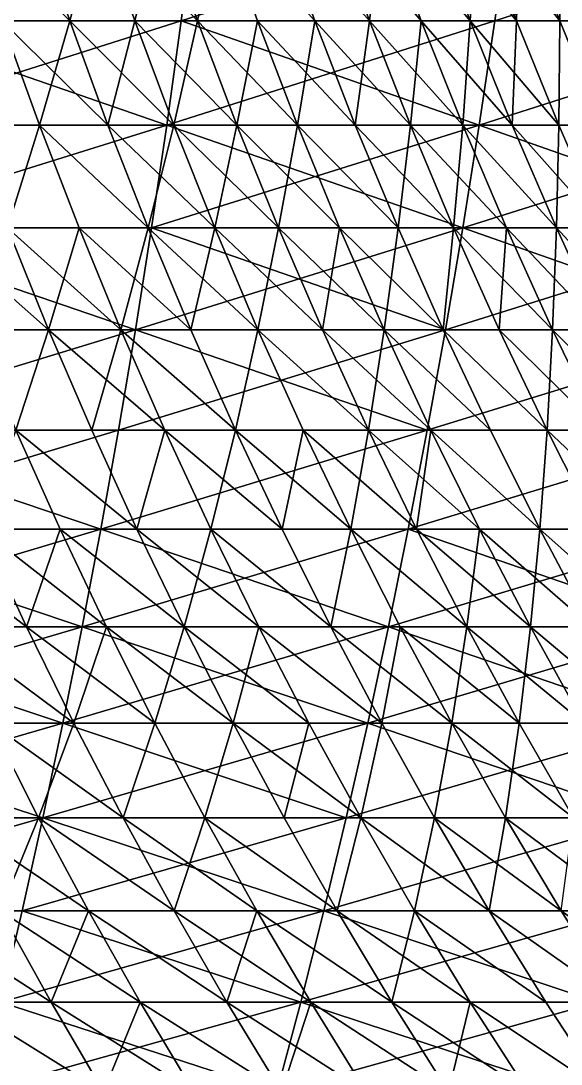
# Model space of a CAD drawing. Header units: millimetres. Extents: x -3250 to 6200, y -3250 to 3250.
# Drawn here: x 4516.2 to 4611, y -493.9 to -310.7 of the extents above; entities that cross this region are included whole.
import ezdxf

# ---------------------------------------------------------------- set-up
doc = ezdxf.new("R2010")
doc.units = ezdxf.units.MM
doc.header["$MEASUREMENT"] = 0
doc.layers.add('MESH_3D', color=2, linetype='CONTINUOUS')

msp = doc.modelspace()

# ---------------------------------------------------------------- linework, layer by layer
at = {"layer": 'MESH_3D'}
for points in [[(4546.76, -292.27, 26122.6), (4488.9, -310.75, 26133.35), (4544.36, -310.75, 26115.48)], [(4546.76, -292.27, 26122.6), (4491.11, -292.27, 26140.53), (4488.9, -310.75, 26133.35)], [(4506.68, -292.27, 2318.19), (4524.79, -310.75, 2331.88), (4518.48, -292.27, 2335.96)], [(4512.89, -310.75, 2313.96), (4524.79, -310.75, 2331.88), (4506.68, -292.27, 2318.19)], [(4524.79, -310.75, 24368.12), (4512.89, -310.75, 24386.04), (4506.68, -292.27, 24381.81)], [(4524.79, -310.75, 24368.12), (4506.68, -292.27, 24381.81), (4518.48, -292.27, 24364.04)], [(4524.79, -310.75, 2331.88), (4529.82, -292.27, 2354.02), (4518.48, -292.27, 2335.96)], [(4529.82, -292.27, 24345.98), (4524.79, -310.75, 24368.12), (4518.48, -292.27, 24364.04)], [(4524.79, -310.75, 2331.88), (4536.24, -310.75, 2350.1), (4529.82, -292.27, 2354.02)], [(4536.24, -310.75, 24349.9), (4524.79, -310.75, 24368.12), (4529.82, -292.27, 24345.98)], [(4536.24, -310.75, 2350.1), (4540.71, -292.27, 2372.35), (4529.82, -292.27, 2354.02)], [(4547.22, -310.75, 24331.41), (4529.82, -292.27, 24345.98), (4540.71, -292.27, 24327.65)], [(4547.22, -310.75, 24331.41), (4536.24, -310.75, 24349.9), (4529.82, -292.27, 24345.98)], [(4536.24, -310.75, 2350.1), (4547.22, -310.75, 2368.59), (4540.71, -292.27, 2372.35)], [(4547.22, -310.75, 2368.59), (4551.14, -292.27, 2390.95), (4540.71, -292.27, 2372.35)], [(4551.14, -292.27, 24309.05), (4547.22, -310.75, 24331.41), (4540.71, -292.27, 24327.65)], [(4601.93, -292.27, 26103.3), (4544.36, -310.75, 26115.48), (4599.36, -310.75, 26096.23)], [(4601.93, -292.27, 26103.3), (4546.76, -292.27, 26122.6), (4544.36, -310.75, 26115.48)], [(4547.22, -310.75, 2368.59), (4557.75, -310.75, 2387.35), (4551.14, -292.27, 2390.95)], [(4557.75, -310.75, 24312.65), (4547.22, -310.75, 24331.41), (4551.14, -292.27, 24309.05)], [(4551.14, -292.27, 2390.95), (4567.8, -310.75, 2406.37), (4561.11, -292.27, 2409.8)], [(4557.75, -310.75, 2387.35), (4567.8, -310.75, 2406.37), (4551.14, -292.27, 2390.95)], [(4567.8, -310.75, 24293.63), (4551.14, -292.27, 24309.05), (4561.11, -292.27, 24290.2)], [(4567.8, -310.75, 24293.63), (4557.75, -310.75, 24312.65), (4551.14, -292.27, 24309.05)], [(4561.11, -292.27, 2409.8), (4577.37, -310.75, 2425.64), (4570.6, -292.27, 2428.9)], [(4567.8, -310.75, 2406.37), (4577.37, -310.75, 2425.64), (4561.11, -292.27, 2409.8)], [(4577.37, -310.75, 24274.36), (4567.8, -310.75, 24293.63), (4561.11, -292.27, 24290.2)], [(4577.37, -310.75, 24274.36), (4561.11, -292.27, 24290.2), (4570.6, -292.27, 24271.1)], [(4577.37, -310.75, 2425.64), (4579.61, -292.27, 2448.23), (4570.6, -292.27, 2428.9)], [(4586.46, -310.75, 24254.87), (4577.37, -310.75, 24274.36), (4570.6, -292.27, 24271.1)], [(4586.46, -310.75, 24254.87), (4570.6, -292.27, 24271.1), (4579.61, -292.27, 24251.77)], [(4577.37, -310.75, 2425.64), (4586.46, -310.75, 2445.13), (4579.61, -292.27, 2448.23)], [(4579.61, -292.27, 2448.23), (4595.07, -310.75, 2464.85), (4588.14, -292.27, 2467.77)], [(4586.46, -310.75, 2445.13), (4595.07, -310.75, 2464.85), (4579.61, -292.27, 2448.23)], [(4595.07, -310.75, 24235.15), (4579.61, -292.27, 24251.77), (4588.14, -292.27, 24232.23)], [(4595.07, -310.75, 24235.15), (4586.46, -310.75, 24254.87), (4579.61, -292.27, 24251.77)], [(4595.07, -310.75, 2464.85), (4596.18, -292.27, 2487.52), (4588.14, -292.27, 2467.77)], [(4603.18, -310.75, 24215.22), (4595.07, -310.75, 24235.15), (4588.14, -292.27, 24232.23)], [(4603.18, -310.75, 24215.22), (4588.14, -292.27, 24232.23), (4596.18, -292.27, 24212.48)], [(4595.07, -310.75, 2464.85), (4603.18, -310.75, 2484.78), (4596.18, -292.27, 2487.52)], [(4603.18, -310.75, 2484.78), (4603.72, -292.27, 2507.47), (4596.18, -292.27, 2487.52)], [(4610.78, -310.75, 24195.1), (4603.18, -310.75, 24215.22), (4596.18, -292.27, 24212.48)], [(4610.78, -310.75, 24195.1), (4596.18, -292.27, 24212.48), (4603.72, -292.27, 24192.53)], [(4656.61, -292.27, 26082.62), (4599.36, -310.75, 26096.23), (4653.87, -310.75, 26075.62)], [(4656.61, -292.27, 26082.62), (4601.93, -292.27, 26103.3), (4599.36, -310.75, 26096.23)], [(4603.18, -310.75, 2484.78), (4610.78, -310.75, 2504.9), (4603.72, -292.27, 2507.47)], [(4610.78, -310.75, 2504.9), (4610.76, -292.27, 2527.6), (4603.72, -292.27, 2507.47)], [(4617.89, -310.75, 24174.8), (4610.78, -310.75, 24195.1), (4603.72, -292.27, 24192.53)], [(4617.89, -310.75, 24174.8), (4603.72, -292.27, 24192.53), (4610.76, -292.27, 24172.4)], [(4617.89, -310.75, 2525.2), (4617.3, -292.27, 2547.9), (4610.76, -292.27, 2527.6)], [(4610.78, -310.75, 2504.9), (4617.89, -310.75, 2525.2), (4610.76, -292.27, 2527.6)], [(4624.49, -310.75, 24154.32), (4617.89, -310.75, 24174.8), (4610.76, -292.27, 24172.4)], [(4624.49, -310.75, 24154.32), (4610.76, -292.27, 24172.4), (4617.3, -292.27, 24152.1)], [(4488.9, -310.75, 566.65), (4541.82, -329.03, 592.08), (4486.55, -329.03, 574.28)], [(4544.36, -310.75, 26115.48), (4488.9, -310.75, 26133.35), (4486.55, -329.03, 26125.72)], [(4544.36, -310.75, 26115.48), (4486.55, -329.03, 26125.72), (4541.82, -329.03, 26107.92)], [(4488.9, -310.75, 566.65), (4544.36, -310.75, 584.52), (4541.82, -329.03, 592.08)], [(4507.03, -329.03, 2291.68), (4519.48, -329.03, 2309.46), (4512.89, -310.75, 2313.96)], [(4519.48, -329.03, 24390.54), (4507.03, -329.03, 24408.32), (4512.89, -310.75, 24386.04)], [(4519.48, -329.03, 2309.46), (4524.79, -310.75, 2331.88), (4512.89, -310.75, 2313.96)], [(4531.49, -329.03, 24372.45), (4519.48, -329.03, 24390.54), (4512.89, -310.75, 24386.04)], [(4531.49, -329.03, 24372.45), (4512.89, -310.75, 24386.04), (4524.79, -310.75, 24368.12)], [(4519.48, -329.03, 2309.46), (4531.49, -329.03, 2327.55), (4524.79, -310.75, 2331.88)], [(4531.49, -329.03, 2327.55), (4536.24, -310.75, 2350.1), (4524.79, -310.75, 2331.88)], [(4543.04, -329.03, 24354.06), (4524.79, -310.75, 24368.12), (4536.24, -310.75, 24349.9)], [(4543.04, -329.03, 24354.06), (4531.49, -329.03, 24372.45), (4524.79, -310.75, 24368.12)], [(4531.49, -329.03, 2327.55), (4543.04, -329.03, 2345.94), (4536.24, -310.75, 2350.1)], [(4543.04, -329.03, 2345.94), (4547.22, -310.75, 2368.59), (4536.24, -310.75, 2350.1)], [(4554.13, -329.03, 24335.4), (4536.24, -310.75, 24349.9), (4547.22, -310.75, 24331.41)], [(4554.13, -329.03, 24335.4), (4543.04, -329.03, 24354.06), (4536.24, -310.75, 24349.9)], [(4544.36, -310.75, 584.52), (4596.63, -329.03, 611.26), (4541.82, -329.03, 592.08)], [(4599.36, -310.75, 26096.23), (4541.82, -329.03, 26107.92), (4596.63, -329.03, 26088.74)], [(4599.36, -310.75, 26096.23), (4544.36, -310.75, 26115.48), (4541.82, -329.03, 26107.92)], [(4543.04, -329.03, 2345.94), (4554.13, -329.03, 2364.6), (4547.22, -310.75, 2368.59)], [(4544.36, -310.75, 584.52), (4599.36, -310.75, 603.77), (4596.63, -329.03, 611.26)], [(4554.13, -329.03, 2364.6), (4557.75, -310.75, 2387.35), (4547.22, -310.75, 2368.59)], [(4564.75, -329.03, 24316.46), (4547.22, -310.75, 24331.41), (4557.75, -310.75, 24312.65)], [(4564.75, -329.03, 24316.46), (4554.13, -329.03, 24335.4), (4547.22, -310.75, 24331.41)], [(4554.13, -329.03, 2364.6), (4564.75, -329.03, 2383.54), (4557.75, -310.75, 2387.35)], [(4564.75, -329.03, 2383.54), (4567.8, -310.75, 2406.37), (4557.75, -310.75, 2387.35)], [(4574.9, -329.03, 24297.27), (4557.75, -310.75, 24312.65), (4567.8, -310.75, 24293.63)], [(4574.9, -329.03, 24297.27), (4564.75, -329.03, 24316.46), (4557.75, -310.75, 24312.65)], [(4564.75, -329.03, 2383.54), (4574.9, -329.03, 2402.73), (4567.8, -310.75, 2406.37)], [(4574.9, -329.03, 2402.73), (4577.37, -310.75, 2425.64), (4567.8, -310.75, 2406.37)], [(4584.56, -329.03, 24277.82), (4567.8, -310.75, 24293.63), (4577.37, -310.75, 24274.36)], [(4584.56, -329.03, 24277.82), (4574.9, -329.03, 24297.27), (4567.8, -310.75, 24293.63)], [(4574.9, -329.03, 2402.73), (4584.56, -329.03, 2422.18), (4577.37, -310.75, 2425.64)], [(4584.56, -329.03, 2422.18), (4586.46, -310.75, 2445.13), (4577.37, -310.75, 2425.64)], [(4593.74, -329.03, 24258.15), (4584.56, -329.03, 24277.82), (4577.37, -310.75, 24274.36)], [(4593.74, -329.03, 24258.15), (4577.37, -310.75, 24274.36), (4586.46, -310.75, 24254.87)], [(4584.56, -329.03, 2422.18), (4593.74, -329.03, 2441.85), (4586.46, -310.75, 2445.13)], [(4593.74, -329.03, 2441.85), (4595.07, -310.75, 2464.85), (4586.46, -310.75, 2445.13)], [(4602.42, -329.03, 24238.25), (4586.46, -310.75, 24254.87), (4595.07, -310.75, 24235.15)], [(4602.42, -329.03, 24238.25), (4593.74, -329.03, 24258.15), (4586.46, -310.75, 24254.87)], [(4593.74, -329.03, 2441.85), (4602.42, -329.03, 2461.75), (4595.07, -310.75, 2464.85)], [(4602.42, -329.03, 2461.75), (4603.18, -310.75, 2484.78), (4595.07, -310.75, 2464.85)], [(4610.6, -329.03, 24218.14), (4602.42, -329.03, 24238.25), (4595.07, -310.75, 24235.15)], [(4610.6, -329.03, 24218.14), (4595.07, -310.75, 24235.15), (4603.18, -310.75, 24215.22)], [(4596.63, -329.03, 611.26), (4653.87, -310.75, 624.38), (4650.95, -329.03, 631.8)], [(4599.36, -310.75, 603.77), (4653.87, -310.75, 624.38), (4596.63, -329.03, 611.26)], [(4653.87, -310.75, 26075.62), (4596.63, -329.03, 26088.74), (4650.95, -329.03, 26068.2)], [(4653.87, -310.75, 26075.62), (4599.36, -310.75, 26096.23), (4596.63, -329.03, 26088.74)], [(4602.42, -329.03, 2461.75), (4610.6, -329.03, 2481.86), (4603.18, -310.75, 2484.78)], [(4610.6, -329.03, 2481.86), (4610.78, -310.75, 2504.9), (4603.18, -310.75, 2484.78)], [(4610.78, -310.75, 24195.1), (4610.6, -329.03, 24218.14), (4603.18, -310.75, 24215.22)], [(4610.6, -329.03, 2481.86), (4618.28, -329.03, 2502.17), (4610.78, -310.75, 2504.9)], [(4618.28, -329.03, 24197.83), (4610.6, -329.03, 24218.14), (4610.78, -310.75, 24195.1)], [(4618.28, -329.03, 2502.17), (4617.89, -310.75, 2525.2), (4610.78, -310.75, 2504.9)], [(4617.89, -310.75, 24174.8), (4618.28, -329.03, 24197.83), (4610.78, -310.75, 24195.1)], [(4484.06, -347.11, 582.33), (4541.82, -329.03, 592.08), (4539.14, -347.11, 600.07)], [(4486.55, -329.03, 574.28), (4541.82, -329.03, 592.08), (4484.06, -347.11, 582.33)], [(4541.82, -329.03, 26107.92), (4484.06, -347.11, 26117.67), (4539.14, -347.11, 26099.93)], [(4541.82, -329.03, 26107.92), (4486.55, -329.03, 26125.72), (4484.06, -347.11, 26117.67)], [(4513.88, -347.11, 2286.76), (4519.48, -329.03, 2309.46), (4507.03, -329.03, 2291.68)], [(4519.48, -329.03, 24390.54), (4513.88, -347.11, 24413.24), (4507.03, -329.03, 24408.32)], [(4513.88, -347.11, 2286.76), (4526.45, -347.11, 2304.71), (4519.48, -329.03, 2309.46)], [(4526.45, -347.11, 24395.29), (4513.88, -347.11, 24413.24), (4519.48, -329.03, 24390.54)], [(4519.48, -329.03, 2309.46), (4538.57, -347.11, 2322.98), (4531.49, -329.03, 2327.55)], [(4526.45, -347.11, 2304.71), (4538.57, -347.11, 2322.98), (4519.48, -329.03, 2309.46)], [(4538.57, -347.11, 24377.02), (4526.45, -347.11, 24395.29), (4519.48, -329.03, 24390.54)], [(4538.57, -347.11, 24377.02), (4519.48, -329.03, 24390.54), (4531.49, -329.03, 24372.45)], [(4531.49, -329.03, 2327.55), (4550.23, -347.11, 2341.54), (4543.04, -329.03, 2345.94)], [(4538.57, -347.11, 2322.98), (4550.23, -347.11, 2341.54), (4531.49, -329.03, 2327.55)], [(4543.04, -329.03, 24354.06), (4538.57, -347.11, 24377.02), (4531.49, -329.03, 24372.45)], [(4550.23, -347.11, 24358.46), (4538.57, -347.11, 24377.02), (4543.04, -329.03, 24354.06)], [(4541.82, -329.03, 592.08), (4593.75, -347.11, 619.18), (4539.14, -347.11, 600.07)], [(4596.63, -329.03, 26088.74), (4539.14, -347.11, 26099.93), (4593.75, -347.11, 26080.82)], [(4596.63, -329.03, 26088.74), (4541.82, -329.03, 26107.92), (4539.14, -347.11, 26099.93)], [(4541.82, -329.03, 592.08), (4596.63, -329.03, 611.26), (4593.75, -347.11, 619.18)], [(4550.23, -347.11, 2341.54), (4554.13, -329.03, 2364.6), (4543.04, -329.03, 2345.94)], [(4561.43, -347.11, 24339.61), (4543.04, -329.03, 24354.06), (4554.13, -329.03, 24335.4)], [(4561.43, -347.11, 24339.61), (4550.23, -347.11, 24358.46), (4543.04, -329.03, 24354.06)], [(4550.23, -347.11, 2341.54), (4561.43, -347.11, 2360.39), (4554.13, -329.03, 2364.6)], [(4561.43, -347.11, 2360.39), (4564.75, -329.03, 2383.54), (4554.13, -329.03, 2364.6)], [(4572.15, -347.11, 24320.49), (4561.43, -347.11, 24339.61), (4554.13, -329.03, 24335.4)], [(4572.15, -347.11, 24320.49), (4554.13, -329.03, 24335.4), (4564.75, -329.03, 24316.46)], [(4561.43, -347.11, 2360.39), (4572.15, -347.11, 2379.51), (4564.75, -329.03, 2383.54)], [(4564.75, -329.03, 2383.54), (4582.4, -347.11, 2398.89), (4574.9, -329.03, 2402.73)], [(4572.15, -347.11, 2379.51), (4582.4, -347.11, 2398.89), (4564.75, -329.03, 2383.54)], [(4582.4, -347.11, 24301.11), (4572.15, -347.11, 24320.49), (4564.75, -329.03, 24316.46)], [(4582.4, -347.11, 24301.11), (4564.75, -329.03, 24316.46), (4574.9, -329.03, 24297.27)], [(4574.9, -329.03, 2402.73), (4592.15, -347.11, 2418.52), (4584.56, -329.03, 2422.18)], [(4582.4, -347.11, 2398.89), (4592.15, -347.11, 2418.52), (4574.9, -329.03, 2402.73)], [(4584.56, -329.03, 24277.82), (4582.4, -347.11, 24301.11), (4574.9, -329.03, 24297.27)], [(4592.15, -347.11, 24281.48), (4582.4, -347.11, 24301.11), (4584.56, -329.03, 24277.82)], [(4592.15, -347.11, 2418.52), (4593.74, -329.03, 2441.85), (4584.56, -329.03, 2422.18)], [(4601.42, -347.11, 24261.61), (4584.56, -329.03, 24277.82), (4593.74, -329.03, 24258.15)], [(4601.42, -347.11, 24261.61), (4592.15, -347.11, 24281.48), (4584.56, -329.03, 24277.82)], [(4592.15, -347.11, 2418.52), (4601.42, -347.11, 2438.39), (4593.74, -329.03, 2441.85)], [(4593.74, -329.03, 2441.85), (4610.18, -347.11, 2458.48), (4602.42, -329.03, 2461.75)], [(4601.42, -347.11, 2438.39), (4610.18, -347.11, 2458.48), (4593.74, -329.03, 2441.85)], [(4610.18, -347.11, 24241.52), (4601.42, -347.11, 24261.61), (4593.74, -329.03, 24258.15)], [(4610.18, -347.11, 24241.52), (4593.74, -329.03, 24258.15), (4602.42, -329.03, 24238.25)], [(4593.75, -347.11, 619.18), (4650.95, -329.03, 631.8), (4647.87, -347.11, 639.65)], [(4596.63, -329.03, 611.26), (4650.95, -329.03, 631.8), (4593.75, -347.11, 619.18)], [(4647.87, -347.11, 26060.35), (4596.63, -329.03, 26088.74), (4593.75, -347.11, 26080.82)], [(4650.95, -329.03, 26068.2), (4596.63, -329.03, 26088.74), (4647.87, -347.11, 26060.35)], [(4610.18, -347.11, 2458.48), (4610.6, -329.03, 2481.86), (4602.42, -329.03, 2461.75)], [(4618.45, -347.11, 24221.22), (4610.18, -347.11, 24241.52), (4602.42, -329.03, 24238.25)], [(4618.45, -347.11, 24221.22), (4602.42, -329.03, 24238.25), (4610.6, -329.03, 24218.14)], [(4610.18, -347.11, 2458.48), (4618.45, -347.11, 2478.78), (4610.6, -329.03, 2481.86)], [(4618.45, -347.11, 2478.78), (4618.28, -329.03, 2502.17), (4610.6, -329.03, 2481.86)], [(4618.28, -329.03, 24197.83), (4618.45, -347.11, 24221.22), (4610.6, -329.03, 24218.14)], [(4484.06, -347.11, 582.33), (4536.31, -364.97, 608.49), (4481.44, -364.97, 590.81)], [(4536.31, -364.97, 26091.51), (4484.06, -347.11, 26117.67), (4481.44, -364.97, 26109.19)], [(4484.06, -347.11, 582.33), (4539.14, -347.11, 600.07), (4536.31, -364.97, 608.49)], [(4539.14, -347.11, 26099.93), (4484.06, -347.11, 26117.67), (4536.31, -364.97, 26091.51)], [(4521.08, -364.97, 24418.42), (4507.94, -364.97, 24436.24), (4500.86, -347.11, 24430.88)], [(4521.08, -364.97, 24418.42), (4500.86, -347.11, 24430.88), (4513.88, -347.11, 24413.24)], [(4507.94, -364.97, 2263.76), (4521.08, -364.97, 2281.58), (4513.88, -347.11, 2286.76)], [(4521.08, -364.97, 2281.58), (4526.45, -347.11, 2304.71), (4513.88, -347.11, 2286.76)], [(4533.78, -364.97, 24400.29), (4521.08, -364.97, 24418.42), (4513.88, -347.11, 24413.24)], [(4533.78, -364.97, 24400.29), (4513.88, -347.11, 24413.24), (4526.45, -347.11, 24395.29)], [(4521.08, -364.97, 2281.58), (4533.78, -364.97, 2299.71), (4526.45, -347.11, 2304.71)], [(4533.78, -364.97, 2299.71), (4538.57, -347.11, 2322.98), (4526.45, -347.11, 2304.71)], [(4546.03, -364.97, 24381.84), (4533.78, -364.97, 24400.29), (4526.45, -347.11, 24395.29)], [(4546.03, -364.97, 24381.84), (4526.45, -347.11, 24395.29), (4538.57, -347.11, 24377.02)], [(4533.78, -364.97, 2299.71), (4546.03, -364.97, 2318.16), (4538.57, -347.11, 2322.98)], [(4539.14, -347.11, 600.07), (4590.72, -364.97, 627.53), (4536.31, -364.97, 608.49)], [(4593.75, -347.11, 26080.82), (4536.31, -364.97, 26091.51), (4590.72, -364.97, 26072.47)], [(4593.75, -347.11, 26080.82), (4539.14, -347.11, 26099.93), (4536.31, -364.97, 26091.51)], [(4546.03, -364.97, 2318.16), (4550.23, -347.11, 2341.54), (4538.57, -347.11, 2322.98)], [(4557.81, -364.97, 24363.09), (4546.03, -364.97, 24381.84), (4538.57, -347.11, 24377.02)], [(4557.81, -364.97, 24363.09), (4538.57, -347.11, 24377.02), (4550.23, -347.11, 24358.46)], [(4539.14, -347.11, 600.07), (4593.75, -347.11, 619.18), (4590.72, -364.97, 627.53)], [(4546.03, -364.97, 2318.16), (4557.81, -364.97, 2336.91), (4550.23, -347.11, 2341.54)], [(4557.81, -364.97, 2336.91), (4561.43, -347.11, 2360.39), (4550.23, -347.11, 2341.54)], [(4569.12, -364.97, 24344.05), (4557.81, -364.97, 24363.09), (4550.23, -347.11, 24358.46)], [(4569.12, -364.97, 24344.05), (4550.23, -347.11, 24358.46), (4561.43, -347.11, 24339.61)], [(4557.81, -364.97, 2336.91), (4569.12, -364.97, 2355.95), (4561.43, -347.11, 2360.39)], [(4569.12, -364.97, 2355.95), (4572.15, -347.11, 2379.51), (4561.43, -347.11, 2360.39)], [(4579.95, -364.97, 24324.74), (4569.12, -364.97, 24344.05), (4561.43, -347.11, 24339.61)], [(4579.95, -364.97, 24324.74), (4561.43, -347.11, 24339.61), (4572.15, -347.11, 24320.49)], [(4569.12, -364.97, 2355.95), (4579.95, -364.97, 2375.26), (4572.15, -347.11, 2379.51)], [(4579.95, -364.97, 2375.26), (4582.4, -347.11, 2398.89), (4572.15, -347.11, 2379.51)], [(4590.3, -364.97, 24305.16), (4579.95, -364.97, 24324.74), (4572.15, -347.11, 24320.49)], [(4590.3, -364.97, 24305.16), (4572.15, -347.11, 24320.49), (4582.4, -347.11, 24301.11)], [(4579.95, -364.97, 2375.26), (4590.3, -364.97, 2394.84), (4582.4, -347.11, 2398.89)], [(4590.3, -364.97, 2394.84), (4592.15, -347.11, 2418.52), (4582.4, -347.11, 2398.89)], [(4592.15, -347.11, 24281.48), (4590.3, -364.97, 24305.16), (4582.4, -347.11, 24301.11)], [(4590.3, -364.97, 2394.84), (4600.15, -364.97, 2414.67), (4592.15, -347.11, 2418.52)], [(4600.15, -364.97, 24285.33), (4590.3, -364.97, 24305.16), (4592.15, -347.11, 24281.48)], [(4593.75, -347.11, 619.18), (4644.63, -364.97, 647.92), (4590.72, -364.97, 627.53)], [(4647.87, -347.11, 26060.35), (4590.72, -364.97, 26072.47), (4644.63, -364.97, 26052.08)], [(4647.87, -347.11, 26060.35), (4593.75, -347.11, 26080.82), (4590.72, -364.97, 26072.47)], [(4600.15, -364.97, 2414.67), (4601.42, -347.11, 2438.39), (4592.15, -347.11, 2418.52)], [(4609.51, -364.97, 24265.27), (4592.15, -347.11, 24281.48), (4601.42, -347.11, 24261.61)], [(4609.51, -364.97, 24265.27), (4600.15, -364.97, 24285.33), (4592.15, -347.11, 24281.48)], [(4593.75, -347.11, 619.18), (4647.87, -347.11, 639.65), (4644.63, -364.97, 647.92)], [(4600.15, -364.97, 2414.67), (4609.51, -364.97, 2434.73), (4601.42, -347.11, 2438.39)], [(4609.51, -364.97, 2434.73), (4610.18, -347.11, 2458.48), (4601.42, -347.11, 2438.39)], [(4618.37, -364.97, 24244.97), (4609.51, -364.97, 24265.27), (4601.42, -347.11, 24261.61)], [(4618.37, -364.97, 24244.97), (4601.42, -347.11, 24261.61), (4610.18, -347.11, 24241.52)], [(4609.51, -364.97, 2434.73), (4618.37, -364.97, 2455.03), (4610.18, -347.11, 2458.48)], [(4618.37, -364.97, 2455.03), (4618.45, -347.11, 2478.78), (4610.18, -347.11, 2458.48)], [(4626.71, -364.97, 24224.46), (4618.37, -364.97, 24244.97), (4610.18, -347.11, 24241.52)], [(4626.71, -364.97, 24224.46), (4610.18, -347.11, 24241.52), (4618.45, -347.11, 24221.22)], [(4478.7, -382.6, 599.72), (4536.31, -364.97, 608.49), (4533.34, -382.6, 617.32)], [(4481.44, -364.97, 590.81), (4536.31, -364.97, 608.49), (4478.7, -382.6, 599.72)], [(4536.31, -364.97, 26091.51), (4478.7, -382.6, 26100.28), (4533.34, -382.6, 26082.68)], [(4536.31, -364.97, 26091.51), (4481.44, -364.97, 26109.19), (4478.7, -382.6, 26100.28)], [(4515.36, -382.6, 2258.13), (4521.08, -364.97, 2281.58), (4507.94, -364.97, 2263.76)], [(4521.08, -364.97, 24418.42), (4515.36, -382.6, 24441.87), (4507.94, -364.97, 24436.24)], [(4515.36, -382.6, 2258.13), (4528.65, -382.6, 2276.14), (4521.08, -364.97, 2281.58)], [(4528.65, -382.6, 24423.86), (4515.36, -382.6, 24441.87), (4521.08, -364.97, 24418.42)], [(4528.65, -382.6, 2276.14), (4533.78, -364.97, 2299.71), (4521.08, -364.97, 2281.58)], [(4541.49, -382.6, 24405.54), (4521.08, -364.97, 24418.42), (4533.78, -364.97, 24400.29)], [(4541.49, -382.6, 24405.54), (4528.65, -382.6, 24423.86), (4521.08, -364.97, 24418.42)], [(4528.65, -382.6, 2276.14), (4541.49, -382.6, 2294.46), (4533.78, -364.97, 2299.71)], [(4536.31, -364.97, 608.49), (4587.53, -382.6, 636.29), (4533.34, -382.6, 617.32)], [(4590.72, -364.97, 26072.47), (4536.31, -364.97, 26091.51), (4533.34, -382.6, 26082.68)], [(4590.72, -364.97, 26072.47), (4533.34, -382.6, 26082.68), (4587.53, -382.6, 26063.71)], [(4533.78, -364.97, 2299.71), (4553.86, -382.6, 2313.11), (4546.03, -364.97, 2318.16)], [(4541.49, -382.6, 2294.46), (4553.86, -382.6, 2313.11), (4533.78, -364.97, 2299.71)], [(4553.86, -382.6, 24386.89), (4541.49, -382.6, 24405.54), (4533.78, -364.97, 24400.29)], [(4553.86, -382.6, 24386.89), (4533.78, -364.97, 24400.29), (4546.03, -364.97, 24381.84)], [(4536.31, -364.97, 608.49), (4590.72, -364.97, 627.53), (4587.53, -382.6, 636.29)], [(4553.86, -382.6, 2313.11), (4557.81, -364.97, 2336.91), (4546.03, -364.97, 2318.16)], [(4557.81, -364.97, 24363.09), (4553.86, -382.6, 24386.89), (4546.03, -364.97, 24381.84)], [(4553.86, -382.6, 2313.11), (4565.76, -382.6, 2332.05), (4557.81, -364.97, 2336.91)], [(4565.76, -382.6, 24367.95), (4553.86, -382.6, 24386.89), (4557.81, -364.97, 24363.09)], [(4557.81, -364.97, 2336.91), (4577.19, -382.6, 2351.29), (4569.12, -364.97, 2355.95)], [(4565.76, -382.6, 2332.05), (4577.19, -382.6, 2351.29), (4557.81, -364.97, 2336.91)], [(4577.19, -382.6, 24348.71), (4565.76, -382.6, 24367.95), (4557.81, -364.97, 24363.09)], [(4577.19, -382.6, 24348.71), (4557.81, -364.97, 24363.09), (4569.12, -364.97, 24344.05)], [(4577.19, -382.6, 2351.29), (4579.95, -364.97, 2375.26), (4569.12, -364.97, 2355.95)], [(4588.14, -382.6, 24329.2), (4569.12, -364.97, 24344.05), (4579.95, -364.97, 24324.74)], [(4588.14, -382.6, 24329.2), (4577.19, -382.6, 24348.71), (4569.12, -364.97, 24344.05)], [(4577.19, -382.6, 2351.29), (4588.14, -382.6, 2370.8), (4579.95, -364.97, 2375.26)], [(4579.95, -364.97, 2375.26), (4598.59, -382.6, 2390.59), (4590.3, -364.97, 2394.84)], [(4588.14, -382.6, 2370.8), (4598.59, -382.6, 2390.59), (4579.95, -364.97, 2375.26)], [(4598.59, -382.6, 24309.41), (4579.95, -364.97, 24324.74), (4590.3, -364.97, 24305.16)], [(4598.59, -382.6, 24309.41), (4588.14, -382.6, 24329.2), (4579.95, -364.97, 24324.74)], [(4587.53, -382.6, 636.29), (4644.63, -364.97, 647.92), (4641.23, -382.6, 656.59)], [(4590.72, -364.97, 627.53), (4644.63, -364.97, 647.92), (4587.53, -382.6, 636.29)], [(4644.63, -364.97, 26052.08), (4587.53, -382.6, 26063.71), (4641.23, -382.6, 26043.41)], [(4644.63, -364.97, 26052.08), (4590.72, -364.97, 26072.47), (4587.53, -382.6, 26063.71)], [(4590.3, -364.97, 2394.84), (4608.55, -382.6, 2410.62), (4600.15, -364.97, 2414.67)], [(4598.59, -382.6, 2390.59), (4608.55, -382.6, 2410.62), (4590.3, -364.97, 2394.84)], [(4608.55, -382.6, 24289.38), (4590.3, -364.97, 24305.16), (4600.15, -364.97, 24285.33)], [(4608.55, -382.6, 24289.38), (4598.59, -382.6, 24309.41), (4590.3, -364.97, 24305.16)], [(4608.55, -382.6, 2410.62), (4609.51, -364.97, 2434.73), (4600.15, -364.97, 2414.67)], [(4618.01, -382.6, 24269.1), (4608.55, -382.6, 24289.38), (4600.15, -364.97, 24285.33)], [(4618.01, -382.6, 24269.1), (4600.15, -364.97, 24285.33), (4609.51, -364.97, 24265.27)], [(4608.55, -382.6, 2410.62), (4618.01, -382.6, 2430.9), (4609.51, -364.97, 2434.73)], [(4609.51, -364.97, 2434.73), (4626.95, -382.6, 2451.41), (4618.37, -364.97, 2455.03)], [(4618.01, -382.6, 2430.9), (4626.95, -382.6, 2451.41), (4609.51, -364.97, 2434.73)], [(4626.95, -382.6, 24248.59), (4618.01, -382.6, 24269.1), (4609.51, -364.97, 24265.27)], [(4626.95, -382.6, 24248.59), (4609.51, -364.97, 24265.27), (4618.37, -364.97, 24244.97)], [(4478.7, -382.6, 599.72), (4530.23, -400, 626.57), (4475.82, -400, 609.04)], [(4533.34, -382.6, 26082.68), (4475.82, -400, 26090.96), (4530.23, -400, 26073.43)], [(4533.34, -382.6, 26082.68), (4478.7, -382.6, 26100.28), (4475.82, -400, 26090.96)], [(4478.7, -382.6, 599.72), (4533.34, -382.6, 617.32), (4530.23, -400, 626.57)], [(4509.26, -400, 2234.38), (4523.14, -400, 2252.24), (4515.36, -382.6, 2258.13)], [(4523.14, -400, 24447.76), (4509.26, -400, 24465.62), (4515.36, -382.6, 24441.87)], [(4515.36, -382.6, 2258.13), (4536.57, -400, 2270.44), (4528.65, -382.6, 2276.14)], [(4523.14, -400, 2252.24), (4536.57, -400, 2270.44), (4515.36, -382.6, 2258.13)], [(4536.57, -400, 24429.56), (4515.36, -382.6, 24441.87), (4528.65, -382.6, 24423.86)], [(4536.57, -400, 24429.56), (4523.14, -400, 24447.76), (4515.36, -382.6, 24441.87)], [(4536.57, -400, 2270.44), (4541.49, -382.6, 2294.46), (4528.65, -382.6, 2276.14)], [(4541.49, -382.6, 24405.54), (4536.57, -400, 24429.56), (4528.65, -382.6, 24423.86)], [(4530.23, -400, 626.57), (4587.53, -382.6, 636.29), (4584.19, -400, 645.45)], [(4533.34, -382.6, 617.32), (4587.53, -382.6, 636.29), (4530.23, -400, 626.57)], [(4587.53, -382.6, 26063.71), (4533.34, -382.6, 26082.68), (4530.23, -400, 26073.43)], [(4587.53, -382.6, 26063.71), (4530.23, -400, 26073.43), (4584.19, -400, 26054.55)], [(4536.57, -400, 2270.44), (4549.55, -400, 2288.97), (4541.49, -382.6, 2294.46)], [(4549.55, -400, 24411.03), (4536.57, -400, 24429.56), (4541.49, -382.6, 24405.54)], [(4549.55, -400, 2288.97), (4553.86, -382.6, 2313.11), (4541.49, -382.6, 2294.46)], [(4562.05, -400, 24392.19), (4549.55, -400, 24411.03), (4541.49, -382.6, 24405.54)], [(4562.05, -400, 24392.19), (4541.49, -382.6, 24405.54), (4553.86, -382.6, 24386.89)], [(4549.55, -400, 2288.97), (4562.05, -400, 2307.81), (4553.86, -382.6, 2313.11)], [(4562.05, -400, 2307.81), (4565.76, -382.6, 2332.05), (4553.86, -382.6, 2313.11)], [(4574.09, -400, 24373.04), (4553.86, -382.6, 24386.89), (4565.76, -382.6, 24367.95)], [(4574.09, -400, 24373.04), (4562.05, -400, 24392.19), (4553.86, -382.6, 24386.89)], [(4562.05, -400, 2307.81), (4574.09, -400, 2326.96), (4565.76, -382.6, 2332.05)], [(4574.09, -400, 2326.96), (4577.19, -382.6, 2351.29), (4565.76, -382.6, 2332.05)], [(4585.64, -400, 24353.59), (4565.76, -382.6, 24367.95), (4577.19, -382.6, 24348.71)], [(4585.64, -400, 24353.59), (4574.09, -400, 24373.04), (4565.76, -382.6, 24367.95)], [(4574.09, -400, 2326.96), (4585.64, -400, 2346.41), (4577.19, -382.6, 2351.29)], [(4585.64, -400, 2346.41), (4588.14, -382.6, 2370.8), (4577.19, -382.6, 2351.29)], [(4596.7, -400, 24333.86), (4585.64, -400, 24353.59), (4577.19, -382.6, 24348.71)], [(4596.7, -400, 24333.86), (4577.19, -382.6, 24348.71), (4588.14, -382.6, 24329.2)], [(4584.19, -400, 645.45), (4641.23, -382.6, 656.59), (4637.66, -400, 665.67)], [(4587.53, -382.6, 636.29), (4641.23, -382.6, 656.59), (4584.19, -400, 645.45)], [(4641.23, -382.6, 26043.41), (4587.53, -382.6, 26063.71), (4584.19, -400, 26054.55)], [(4641.23, -382.6, 26043.41), (4584.19, -400, 26054.55), (4637.66, -400, 26034.33)], [(4585.64, -400, 2346.41), (4596.7, -400, 2366.14), (4588.14, -382.6, 2370.8)], [(4588.14, -382.6, 2370.8), (4607.27, -400, 2386.13), (4598.59, -382.6, 2390.59)], [(4596.7, -400, 2366.14), (4607.27, -400, 2386.13), (4588.14, -382.6, 2370.8)], [(4607.27, -400, 24313.87), (4596.7, -400, 24333.86), (4588.14, -382.6, 24329.2)], [(4607.27, -400, 24313.87), (4588.14, -382.6, 24329.2), (4598.59, -382.6, 24309.41)], [(4607.27, -400, 2386.13), (4608.55, -382.6, 2410.62), (4598.59, -382.6, 2390.59)], [(4608.55, -382.6, 24289.38), (4607.27, -400, 24313.87), (4598.59, -382.6, 24309.41)], [(4607.27, -400, 2386.13), (4617.34, -400, 2406.39), (4608.55, -382.6, 2410.62)], [(4617.34, -400, 24293.61), (4607.27, -400, 24313.87), (4608.55, -382.6, 24289.38)], [(4617.34, -400, 2406.39), (4618.01, -382.6, 2430.9), (4608.55, -382.6, 2410.62)], [(4626.9, -400, 24273.11), (4608.55, -382.6, 24289.38), (4618.01, -382.6, 24269.1)], [(4626.9, -400, 24273.11), (4617.34, -400, 24293.61), (4608.55, -382.6, 24289.38)], [(4475.82, -400, 609.04), (4526.99, -417.15, 636.23), (4472.82, -417.15, 618.78)], [(4530.23, -400, 26073.43), (4472.82, -417.15, 26081.22), (4526.99, -417.15, 26063.77)], [(4530.23, -400, 26073.43), (4475.82, -400, 26090.96), (4472.82, -417.15, 26081.22)], [(4475.82, -400, 609.04), (4530.23, -400, 626.57), (4526.99, -417.15, 636.23)], [(4494.94, -400, 2216.88), (4517.23, -417.15, 2228.03), (4509.26, -400, 2234.38)], [(4502.74, -417.15, 2210.33), (4517.23, -417.15, 2228.03), (4494.94, -400, 2216.88)], [(4517.23, -417.15, 24471.97), (4502.74, -417.15, 24489.67), (4494.94, -400, 24483.12)], [(4517.23, -417.15, 24471.97), (4494.94, -400, 24483.12), (4509.26, -400, 24465.62)], [(4517.23, -417.15, 2228.03), (4523.14, -400, 2252.24), (4509.26, -400, 2234.38)], [(4531.26, -417.15, 24453.91), (4509.26, -400, 24465.62), (4523.14, -400, 24447.76)], [(4531.26, -417.15, 24453.91), (4517.23, -417.15, 24471.97), (4509.26, -400, 24465.62)], [(4517.23, -417.15, 2228.03), (4531.26, -417.15, 2246.09), (4523.14, -400, 2252.24)], [(4523.14, -400, 2252.24), (4544.85, -417.15, 2264.49), (4536.57, -400, 2270.44)], [(4531.26, -417.15, 2246.09), (4544.85, -417.15, 2264.49), (4523.14, -400, 2252.24)], [(4544.85, -417.15, 24435.51), (4531.26, -417.15, 24453.91), (4523.14, -400, 24447.76)], [(4544.85, -417.15, 24435.51), (4523.14, -400, 24447.76), (4536.57, -400, 24429.56)], [(4530.23, -400, 626.57), (4580.71, -417.15, 655.03), (4526.99, -417.15, 636.23)], [(4584.19, -400, 26054.55), (4526.99, -417.15, 26063.77), (4580.71, -417.15, 26044.97)], [(4584.19, -400, 26054.55), (4530.23, -400, 26073.43), (4526.99, -417.15, 26063.77)], [(4530.23, -400, 626.57), (4584.19, -400, 645.45), (4580.71, -417.15, 655.03)], [(4544.85, -417.15, 2264.49), (4549.55, -400, 2288.97), (4536.57, -400, 2270.44)], [(4557.96, -417.15, 24416.77), (4544.85, -417.15, 24435.51), (4536.57, -400, 24429.56)], [(4557.96, -417.15, 24416.77), (4536.57, -400, 24429.56), (4549.55, -400, 24411.03)], [(4544.85, -417.15, 2264.49), (4557.96, -417.15, 2283.23), (4549.55, -400, 2288.97)], [(4549.55, -400, 2288.97), (4570.61, -417.15, 2302.29), (4562.05, -400, 2307.81)], [(4557.96, -417.15, 2283.23), (4570.61, -417.15, 2302.29), (4549.55, -400, 2288.97)], [(4570.61, -417.15, 24397.71), (4549.55, -400, 24411.03), (4562.05, -400, 24392.19)], [(4570.61, -417.15, 24397.71), (4557.96, -417.15, 24416.77), (4549.55, -400, 24411.03)], [(4570.61, -417.15, 2302.29), (4574.09, -400, 2326.96), (4562.05, -400, 2307.81)], [(4574.09, -400, 24373.04), (4570.61, -417.15, 24397.71), (4562.05, -400, 24392.19)], [(4570.61, -417.15, 2302.29), (4582.78, -417.15, 2321.65), (4574.09, -400, 2326.96)], [(4582.78, -417.15, 24378.35), (4570.61, -417.15, 24397.71), (4574.09, -400, 24373.04)], [(4574.09, -400, 2326.96), (4594.46, -417.15, 2341.32), (4585.64, -400, 2346.41)], [(4582.78, -417.15, 2321.65), (4594.46, -417.15, 2341.32), (4574.09, -400, 2326.96)], [(4594.46, -417.15, 24358.68), (4582.78, -417.15, 24378.35), (4574.09, -400, 24373.04)], [(4594.46, -417.15, 24358.68), (4574.09, -400, 24373.04), (4585.64, -400, 24353.59)], [(4584.19, -400, 645.45), (4633.94, -417.15, 675.16), (4580.71, -417.15, 655.03)], [(4637.66, -400, 26034.33), (4580.71, -417.15, 26044.97), (4633.94, -417.15, 26024.84)], [(4637.66, -400, 26034.33), (4584.19, -400, 26054.55), (4580.71, -417.15, 26044.97)], [(4584.19, -400, 645.45), (4637.66, -400, 665.67), (4633.94, -417.15, 675.16)], [(4594.46, -417.15, 2341.32), (4596.7, -400, 2366.14), (4585.64, -400, 2346.41)], [(4605.65, -417.15, 24338.73), (4585.64, -400, 24353.59), (4596.7, -400, 24333.86)], [(4605.65, -417.15, 24338.73), (4594.46, -417.15, 24358.68), (4585.64, -400, 24353.59)], [(4594.46, -417.15, 2341.32), (4605.65, -417.15, 2361.27), (4596.7, -400, 2366.14)], [(4605.65, -417.15, 2361.27), (4607.27, -400, 2386.13), (4596.7, -400, 2366.14)], [(4616.34, -417.15, 24318.51), (4605.65, -417.15, 24338.73), (4596.7, -400, 24333.86)], [(4616.34, -417.15, 24318.51), (4596.7, -400, 24333.86), (4607.27, -400, 24313.87)], [(4605.65, -417.15, 2361.27), (4616.34, -417.15, 2381.49), (4607.27, -400, 2386.13)], [(4607.27, -400, 2386.13), (4626.52, -417.15, 2401.97), (4617.34, -400, 2406.39)], [(4616.34, -417.15, 2381.49), (4626.52, -417.15, 2401.97), (4607.27, -400, 2386.13)], [(4617.34, -400, 24293.61), (4616.34, -417.15, 24318.51), (4607.27, -400, 24313.87)], [(4469.69, -434.04, 628.92), (4526.99, -417.15, 636.23), (4523.61, -434.04, 646.29)], [(4472.82, -417.15, 618.78), (4526.99, -417.15, 636.23), (4469.69, -434.04, 628.92)], [(4523.61, -434.04, 26053.71), (4472.82, -417.15, 26081.22), (4469.69, -434.04, 26071.08)], [(4526.99, -417.15, 26063.77), (4472.82, -417.15, 26081.22), (4523.61, -434.04, 26053.71)], [(4502.74, -417.15, 2210.33), (4525.52, -434.04, 2221.41), (4517.23, -417.15, 2228.03)], [(4510.87, -434.04, 2203.51), (4525.52, -434.04, 2221.41), (4502.74, -417.15, 2210.33)], [(4525.52, -434.04, 24478.59), (4502.74, -417.15, 24489.67), (4517.23, -417.15, 24471.97)], [(4525.52, -434.04, 24478.59), (4510.87, -434.04, 24496.49), (4502.74, -417.15, 24489.67)], [(4525.52, -434.04, 2221.41), (4531.26, -417.15, 2246.09), (4517.23, -417.15, 2228.03)], [(4539.72, -434.04, 24460.32), (4517.23, -417.15, 24471.97), (4531.26, -417.15, 24453.91)], [(4539.72, -434.04, 24460.32), (4525.52, -434.04, 24478.59), (4517.23, -417.15, 24471.97)], [(4526.99, -417.15, 636.23), (4577.08, -434.04, 665), (4523.61, -434.04, 646.29)], [(4580.71, -417.15, 26044.97), (4523.61, -434.04, 26053.71), (4577.08, -434.04, 26035)], [(4580.71, -417.15, 26044.97), (4526.99, -417.15, 26063.77), (4523.61, -434.04, 26053.71)], [(4525.52, -434.04, 2221.41), (4539.72, -434.04, 2239.68), (4531.26, -417.15, 2246.09)], [(4526.99, -417.15, 636.23), (4580.71, -417.15, 655.03), (4577.08, -434.04, 665)], [(4539.72, -434.04, 2239.68), (4544.85, -417.15, 2264.49), (4531.26, -417.15, 2246.09)], [(4553.46, -434.04, 24441.7), (4531.26, -417.15, 24453.91), (4544.85, -417.15, 24435.51)], [(4553.46, -434.04, 24441.7), (4539.72, -434.04, 24460.32), (4531.26, -417.15, 24453.91)], [(4539.72, -434.04, 2239.68), (4553.46, -434.04, 2258.3), (4544.85, -417.15, 2264.49)], [(4553.46, -434.04, 2258.3), (4557.96, -417.15, 2283.23), (4544.85, -417.15, 2264.49)], [(4566.73, -434.04, 24422.75), (4544.85, -417.15, 24435.51), (4557.96, -417.15, 24416.77)], [(4566.73, -434.04, 24422.75), (4553.46, -434.04, 24441.7), (4544.85, -417.15, 24435.51)], [(4553.46, -434.04, 2258.3), (4566.73, -434.04, 2277.25), (4557.96, -417.15, 2283.23)], [(4557.96, -417.15, 2283.23), (4579.53, -434.04, 2296.53), (4570.61, -417.15, 2302.29)], [(4566.73, -434.04, 2277.25), (4579.53, -434.04, 2296.53), (4557.96, -417.15, 2283.23)], [(4579.53, -434.04, 24403.47), (4566.73, -434.04, 24422.75), (4557.96, -417.15, 24416.77)], [(4579.53, -434.04, 24403.47), (4557.96, -417.15, 24416.77), (4570.61, -417.15, 24397.71)], [(4579.53, -434.04, 2296.53), (4582.78, -417.15, 2321.65), (4570.61, -417.15, 2302.29)], [(4591.84, -434.04, 24383.88), (4570.61, -417.15, 24397.71), (4582.78, -417.15, 24378.35)], [(4591.84, -434.04, 24383.88), (4579.53, -434.04, 24403.47), (4570.61, -417.15, 24397.71)], [(4577.08, -434.04, 665), (4633.94, -417.15, 675.16), (4630.06, -434.04, 685.04)], [(4580.71, -417.15, 655.03), (4633.94, -417.15, 675.16), (4577.08, -434.04, 665)], [(4630.06, -434.04, 26014.96), (4580.71, -417.15, 26044.97), (4577.08, -434.04, 26035)], [(4579.53, -434.04, 2296.53), (4591.84, -434.04, 2316.12), (4582.78, -417.15, 2321.65)], [(4633.94, -417.15, 26024.84), (4580.71, -417.15, 26044.97), (4630.06, -434.04, 26014.96)], [(4591.84, -434.04, 2316.12), (4594.46, -417.15, 2341.32), (4582.78, -417.15, 2321.65)], [(4603.65, -434.04, 24363.99), (4591.84, -434.04, 24383.88), (4582.78, -417.15, 24378.35)], [(4603.65, -434.04, 24363.99), (4582.78, -417.15, 24378.35), (4594.46, -417.15, 24358.68)], [(4591.84, -434.04, 2316.12), (4603.65, -434.04, 2336.01), (4594.46, -417.15, 2341.32)], [(4603.65, -434.04, 2336.01), (4605.65, -417.15, 2361.27), (4594.46, -417.15, 2341.32)], [(4614.97, -434.04, 24343.81), (4603.65, -434.04, 24363.99), (4594.46, -417.15, 24358.68)], [(4614.97, -434.04, 24343.81), (4594.46, -417.15, 24358.68), (4605.65, -417.15, 24338.73)], [(4603.65, -434.04, 2336.01), (4614.97, -434.04, 2356.19), (4605.65, -417.15, 2361.27)], [(4614.97, -434.04, 2356.19), (4616.34, -417.15, 2381.49), (4605.65, -417.15, 2361.27)], [(4625.78, -434.04, 24323.35), (4614.97, -434.04, 24343.81), (4605.65, -417.15, 24338.73)], [(4625.78, -434.04, 24323.35), (4605.65, -417.15, 24338.73), (4616.34, -417.15, 24318.51)], [(4469.69, -434.04, 628.92), (4520.1, -450.66, 656.74), (4466.44, -450.66, 639.46)], [(4523.61, -434.04, 26053.71), (4466.44, -450.66, 26060.54), (4520.1, -450.66, 26043.26)], [(4523.61, -434.04, 26053.71), (4469.69, -434.04, 26071.08), (4466.44, -450.66, 26060.54)], [(4469.69, -434.04, 628.92), (4523.61, -434.04, 646.29), (4520.1, -450.66, 656.74)], [(4504.05, -450.66, 2178.67), (4519.32, -450.66, 2196.42), (4510.87, -434.04, 2203.51)], [(4519.32, -450.66, 24503.58), (4504.05, -450.66, 24521.33), (4510.87, -434.04, 24496.49)], [(4519.32, -450.66, 2196.42), (4525.52, -434.04, 2221.41), (4510.87, -434.04, 2203.51)], [(4534.15, -450.66, 24485.46), (4510.87, -434.04, 24496.49), (4525.52, -434.04, 24478.59)], [(4534.15, -450.66, 24485.46), (4519.32, -450.66, 24503.58), (4510.87, -434.04, 24496.49)], [(4519.32, -450.66, 2196.42), (4534.15, -450.66, 2214.54), (4525.52, -434.04, 2221.41)], [(4523.61, -434.04, 646.29), (4573.3, -450.66, 675.36), (4520.1, -450.66, 656.74)], [(4577.08, -434.04, 26035), (4520.1, -450.66, 26043.26), (4573.3, -450.66, 26024.64)], [(4577.08, -434.04, 26035), (4523.61, -434.04, 26053.71), (4520.1, -450.66, 26043.26)], [(4523.61, -434.04, 646.29), (4577.08, -434.04, 665), (4573.3, -450.66, 675.36)], [(4534.15, -450.66, 2214.54), (4539.72, -434.04, 2239.68), (4525.52, -434.04, 2221.41)], [(4539.72, -434.04, 24460.32), (4534.15, -450.66, 24485.46), (4525.52, -434.04, 24478.59)], [(4534.15, -450.66, 2214.54), (4548.51, -450.66, 2233.02), (4539.72, -434.04, 2239.68)], [(4548.51, -450.66, 24466.98), (4534.15, -450.66, 24485.46), (4539.72, -434.04, 24460.32)], [(4548.51, -450.66, 2233.02), (4553.46, -434.04, 2258.3), (4539.72, -434.04, 2239.68)], [(4553.46, -434.04, 24441.7), (4548.51, -450.66, 24466.98), (4539.72, -434.04, 24460.32)], [(4548.51, -450.66, 2233.02), (4562.42, -450.66, 2251.86), (4553.46, -434.04, 2258.3)], [(4562.42, -450.66, 24448.14), (4548.51, -450.66, 24466.98), (4553.46, -434.04, 24441.7)], [(4562.42, -450.66, 2251.86), (4566.73, -434.04, 2277.25), (4553.46, -434.04, 2258.3)], [(4575.85, -450.66, 24428.96), (4562.42, -450.66, 24448.14), (4553.46, -434.04, 24441.7)], [(4575.85, -450.66, 24428.96), (4553.46, -434.04, 24441.7), (4566.73, -434.04, 24422.75)], [(4562.42, -450.66, 2251.86), (4575.85, -450.66, 2271.04), (4566.73, -434.04, 2277.25)], [(4575.85, -450.66, 2271.04), (4579.53, -434.04, 2296.53), (4566.73, -434.04, 2277.25)], [(4579.53, -434.04, 24403.47), (4575.85, -450.66, 24428.96), (4566.73, -434.04, 24422.75)], [(4577.08, -434.04, 665), (4626.03, -450.66, 695.3), (4573.3, -450.66, 675.36)], [(4630.06, -434.04, 26014.96), (4573.3, -450.66, 26024.64), (4626.03, -450.66, 26004.7)], [(4630.06, -434.04, 26014.96), (4577.08, -434.04, 26035), (4573.3, -450.66, 26024.64)], [(4575.85, -450.66, 2271.04), (4588.79, -450.66, 2290.54), (4579.53, -434.04, 2296.53)], [(4588.79, -450.66, 24409.46), (4575.85, -450.66, 24428.96), (4579.53, -434.04, 24403.47)], [(4577.08, -434.04, 665), (4630.06, -434.04, 685.04), (4626.03, -450.66, 695.3)], [(4588.79, -450.66, 2290.54), (4591.84, -434.04, 2316.12), (4579.53, -434.04, 2296.53)], [(4591.84, -434.04, 24383.88), (4588.79, -450.66, 24409.46), (4579.53, -434.04, 24403.47)], [(4588.79, -450.66, 2290.54), (4601.25, -450.66, 2310.37), (4591.84, -434.04, 2316.12)], [(4601.25, -450.66, 24389.63), (4588.79, -450.66, 24409.46), (4591.84, -434.04, 24383.88)], [(4601.25, -450.66, 2310.37), (4603.65, -434.04, 2336.01), (4591.84, -434.04, 2316.12)], [(4613.21, -450.66, 24369.5), (4601.25, -450.66, 24389.63), (4591.84, -434.04, 24383.88)], [(4613.21, -450.66, 24369.5), (4591.84, -434.04, 24383.88), (4603.65, -434.04, 24363.99)], [(4601.25, -450.66, 2310.37), (4613.21, -450.66, 2330.5), (4603.65, -434.04, 2336.01)], [(4613.21, -450.66, 2330.5), (4614.97, -434.04, 2356.19), (4603.65, -434.04, 2336.01)], [(4614.97, -434.04, 24343.81), (4613.21, -450.66, 24369.5), (4603.65, -434.04, 24363.99)], [(4463.07, -466.99, 650.39), (4520.1, -450.66, 656.74), (4516.45, -466.99, 667.59)], [(4466.44, -450.66, 639.46), (4520.1, -450.66, 656.74), (4463.07, -466.99, 650.39)], [(4520.1, -450.66, 26043.26), (4466.44, -450.66, 26060.54), (4463.07, -466.99, 26049.61)], [(4520.1, -450.66, 26043.26), (4463.07, -466.99, 26049.61), (4516.45, -466.99, 26032.41)], [(4512.63, -466.99, 2171.1), (4519.32, -450.66, 2196.42), (4504.05, -450.66, 2178.67)], [(4528.09, -466.99, 24510.94), (4512.63, -466.99, 24528.9), (4504.05, -450.66, 24521.33)], [(4528.09, -466.99, 24510.94), (4504.05, -450.66, 24521.33), (4519.32, -450.66, 24503.58)], [(4512.63, -466.99, 2171.1), (4528.09, -466.99, 2189.06), (4519.32, -450.66, 2196.42)], [(4520.1, -450.66, 656.74), (4569.39, -466.99, 686.11), (4516.45, -466.99, 667.59)], [(4573.3, -450.66, 26024.64), (4516.45, -466.99, 26032.41), (4569.39, -466.99, 26013.89)], [(4573.3, -450.66, 26024.64), (4520.1, -450.66, 26043.26), (4516.45, -466.99, 26032.41)], [(4519.32, -450.66, 2196.42), (4543.09, -466.99, 2207.4), (4534.15, -450.66, 2214.54)], [(4528.09, -466.99, 2189.06), (4543.09, -466.99, 2207.4), (4519.32, -450.66, 2196.42)], [(4543.09, -466.99, 24492.6), (4519.32, -450.66, 24503.58), (4534.15, -450.66, 24485.46)], [(4543.09, -466.99, 24492.6), (4528.09, -466.99, 24510.94), (4519.32, -450.66, 24503.58)], [(4520.1, -450.66, 656.74), (4573.3, -450.66, 675.36), (4569.39, -466.99, 686.11)], [(4543.09, -466.99, 2207.4), (4548.51, -450.66, 2233.02), (4534.15, -450.66, 2214.54)], [(4557.63, -466.99, 24473.89), (4534.15, -450.66, 24485.46), (4548.51, -450.66, 24466.98)], [(4557.63, -466.99, 24473.89), (4543.09, -466.99, 24492.6), (4534.15, -450.66, 24485.46)], [(4543.09, -466.99, 2207.4), (4557.63, -466.99, 2226.11), (4548.51, -450.66, 2233.02)], [(4548.51, -450.66, 2233.02), (4571.71, -466.99, 2245.18), (4562.42, -450.66, 2251.86)], [(4557.63, -466.99, 2226.11), (4571.71, -466.99, 2245.18), (4548.51, -450.66, 2233.02)], [(4571.71, -466.99, 24454.82), (4557.63, -466.99, 24473.89), (4548.51, -450.66, 24466.98)], [(4571.71, -466.99, 24454.82), (4548.51, -450.66, 24466.98), (4562.42, -450.66, 24448.14)], [(4571.71, -466.99, 2245.18), (4575.85, -450.66, 2271.04), (4562.42, -450.66, 2251.86)], [(4575.85, -450.66, 24428.96), (4571.71, -466.99, 24454.82), (4562.42, -450.66, 24448.14)], [(4569.39, -466.99, 686.11), (4626.03, -450.66, 695.3), (4621.85, -466.99, 705.95)], [(4573.3, -450.66, 675.36), (4626.03, -450.66, 695.3), (4569.39, -466.99, 686.11)], [(4626.03, -450.66, 26004.7), (4573.3, -450.66, 26024.64), (4569.39, -466.99, 26013.89)], [(4626.03, -450.66, 26004.7), (4569.39, -466.99, 26013.89), (4621.85, -466.99, 25994.05)], [(4571.71, -466.99, 2245.18), (4585.3, -466.99, 2264.59), (4575.85, -450.66, 2271.04)], [(4585.3, -466.99, 24435.41), (4571.71, -466.99, 24454.82), (4575.85, -450.66, 24428.96)], [(4585.3, -466.99, 2264.59), (4588.79, -450.66, 2290.54), (4575.85, -450.66, 2271.04)], [(4598.4, -466.99, 24415.66), (4575.85, -450.66, 24428.96), (4588.79, -450.66, 24409.46)], [(4598.4, -466.99, 24415.66), (4585.3, -466.99, 24435.41), (4575.85, -450.66, 24428.96)], [(4585.3, -466.99, 2264.59), (4598.4, -466.99, 2284.34), (4588.79, -450.66, 2290.54)], [(4598.4, -466.99, 2284.34), (4601.25, -450.66, 2310.37), (4588.79, -450.66, 2290.54)], [(4611.01, -466.99, 24395.6), (4598.4, -466.99, 24415.66), (4588.79, -450.66, 24409.46)], [(4611.01, -466.99, 24395.6), (4588.79, -450.66, 24409.46), (4601.25, -450.66, 24389.63)], [(4598.4, -466.99, 2284.34), (4611.01, -466.99, 2304.4), (4601.25, -450.66, 2310.37)], [(4611.01, -466.99, 2304.4), (4613.21, -450.66, 2330.5), (4601.25, -450.66, 2310.37)], [(4623.11, -466.99, 24375.22), (4611.01, -466.99, 24395.6), (4601.25, -450.66, 24389.63)], [(4623.11, -466.99, 24375.22), (4601.25, -450.66, 24389.63), (4613.21, -450.66, 24369.5)], [(4463.07, -466.99, 650.39), (4516.45, -466.99, 667.59), (4512.68, -483.04, 678.82)], [(4516.45, -466.99, 26032.41), (4463.07, -466.99, 26049.61), (4512.68, -483.04, 26021.18)], [(4496.73, -466.99, 2153.53), (4521.51, -483.04, 2163.26), (4512.63, -466.99, 2171.1)], [(4505.41, -483.04, 2145.47), (4521.51, -483.04, 2163.26), (4496.73, -466.99, 2153.53)], [(4521.51, -483.04, 24536.74), (4505.41, -483.04, 24554.53), (4496.73, -466.99, 24546.47)], [(4521.51, -483.04, 24536.74), (4496.73, -466.99, 24546.47), (4512.63, -466.99, 24528.9)], [(4521.51, -483.04, 2163.26), (4528.09, -466.99, 2189.06), (4512.63, -466.99, 2171.1)], [(4537.16, -483.04, 24518.55), (4512.63, -466.99, 24528.9), (4528.09, -466.99, 24510.94)], [(4537.16, -483.04, 24518.55), (4521.51, -483.04, 24536.74), (4512.63, -466.99, 24528.9)], [(4516.45, -466.99, 667.59), (4565.34, -483.04, 697.24), (4512.68, -483.04, 678.82)], [(4569.39, -466.99, 26013.89), (4512.68, -483.04, 26021.18), (4565.34, -483.04, 26002.76)], [(4569.39, -466.99, 26013.89), (4516.45, -466.99, 26032.41), (4512.68, -483.04, 26021.18)], [(4516.45, -466.99, 667.59), (4569.39, -466.99, 686.11), (4565.34, -483.04, 697.24)], [(4521.51, -483.04, 2163.26), (4537.16, -483.04, 2181.45), (4528.09, -466.99, 2189.06)], [(4528.09, -466.99, 2189.06), (4552.35, -483.04, 2200.02), (4543.09, -466.99, 2207.4)], [(4537.16, -483.04, 2181.45), (4552.35, -483.04, 2200.02), (4528.09, -466.99, 2189.06)], [(4552.35, -483.04, 24499.98), (4528.09, -466.99, 24510.94), (4543.09, -466.99, 24492.6)], [(4552.35, -483.04, 24499.98), (4537.16, -483.04, 24518.55), (4528.09, -466.99, 24510.94)], [(4552.35, -483.04, 2200.02), (4557.63, -466.99, 2226.11), (4543.09, -466.99, 2207.4)], [(4567.08, -483.04, 24481.04), (4543.09, -466.99, 24492.6), (4557.63, -466.99, 24473.89)], [(4567.08, -483.04, 24481.04), (4552.35, -483.04, 24499.98), (4543.09, -466.99, 24492.6)], [(4552.35, -483.04, 2200.02), (4567.08, -483.04, 2218.96), (4557.63, -466.99, 2226.11)], [(4557.63, -466.99, 2226.11), (4581.32, -483.04, 2238.27), (4571.71, -466.99, 2245.18)], [(4567.08, -483.04, 2218.96), (4581.32, -483.04, 2238.27), (4557.63, -466.99, 2226.11)], [(4581.32, -483.04, 24461.73), (4567.08, -483.04, 24481.04), (4557.63, -466.99, 24473.89)], [(4581.32, -483.04, 24461.73), (4557.63, -466.99, 24473.89), (4571.71, -466.99, 24454.82)], [(4569.39, -466.99, 686.11), (4617.53, -483.04, 716.98), (4565.34, -483.04, 697.24)], [(4621.85, -466.99, 25994.05), (4569.39, -466.99, 26013.89), (4565.34, -483.04, 26002.76)], [(4621.85, -466.99, 25994.05), (4565.34, -483.04, 26002.76), (4617.53, -483.04, 25983.02)], [(4569.39, -466.99, 686.11), (4621.85, -466.99, 705.95), (4617.53, -483.04, 716.98)], [(4581.32, -483.04, 2238.27), (4585.3, -466.99, 2264.59), (4571.71, -466.99, 2245.18)], [(4595.08, -483.04, 24442.08), (4571.71, -466.99, 24454.82), (4585.3, -466.99, 24435.41)], [(4595.08, -483.04, 24442.08), (4581.32, -483.04, 24461.73), (4571.71, -466.99, 24454.82)], [(4581.32, -483.04, 2238.27), (4595.08, -483.04, 2257.92), (4585.3, -466.99, 2264.59)], [(4585.3, -466.99, 2264.59), (4608.35, -483.04, 2277.91), (4598.4, -466.99, 2284.34)], [(4595.08, -483.04, 2257.92), (4608.35, -483.04, 2277.91), (4585.3, -466.99, 2264.59)], [(4608.35, -483.04, 24422.09), (4585.3, -466.99, 24435.41), (4598.4, -466.99, 24415.66)], [(4608.35, -483.04, 24422.09), (4595.08, -483.04, 24442.08), (4585.3, -466.99, 24435.41)], [(4598.4, -466.99, 2284.34), (4621.12, -483.04, 2298.23), (4611.01, -466.99, 2304.4)], [(4608.35, -483.04, 2277.91), (4621.12, -483.04, 2298.23), (4598.4, -466.99, 2284.34)], [(4621.12, -483.04, 24401.77), (4608.35, -483.04, 24422.09), (4598.4, -466.99, 24415.66)], [(4621.12, -483.04, 24401.77), (4598.4, -466.99, 24415.66), (4611.01, -466.99, 24395.6)], [(4633.37, -483.04, 24381.15), (4611.01, -466.99, 24395.6), (4623.11, -466.99, 24375.22)], [(4633.37, -483.04, 24381.15), (4621.12, -483.04, 24401.77), (4611.01, -466.99, 24395.6)], [(4505.41, -483.04, 2145.47), (4530.69, -498.79, 2155.16), (4521.51, -483.04, 2163.26)], [(4514.38, -498.79, 2137.15), (4530.69, -498.79, 2155.16), (4505.41, -483.04, 2145.47)], [(4530.69, -498.79, 24544.84), (4505.41, -483.04, 24554.53), (4521.51, -483.04, 24536.74)], [(4530.69, -498.79, 24544.84), (4514.38, -498.79, 24562.85), (4505.41, -483.04, 24554.53)], [(4512.68, -483.04, 678.82), (4561.15, -498.79, 708.75), (4508.78, -498.79, 690.42)], [(4565.34, -483.04, 26002.76), (4512.68, -483.04, 26021.18), (4508.78, -498.79, 26009.58)], [(4565.34, -483.04, 26002.76), (4508.78, -498.79, 26009.58), (4561.15, -498.79, 25991.25)], [(4512.68, -483.04, 678.82), (4565.34, -483.04, 697.24), (4561.15, -498.79, 708.75)], [(4530.69, -498.79, 2155.16), (4537.16, -483.04, 2181.45), (4521.51, -483.04, 2163.26)], [(4546.54, -498.79, 24526.42), (4521.51, -483.04, 24536.74), (4537.16, -483.04, 24518.55)], [(4546.54, -498.79, 24526.42), (4530.69, -498.79, 24544.84), (4521.51, -483.04, 24536.74)], [(4530.69, -498.79, 2155.16), (4546.54, -498.79, 2173.58), (4537.16, -483.04, 2181.45)], [(4537.16, -483.04, 2181.45), (4561.92, -498.79, 2192.39), (4552.35, -483.04, 2200.02)], [(4546.54, -498.79, 2173.58), (4561.92, -498.79, 2192.39), (4537.16, -483.04, 2181.45)], [(4561.92, -498.79, 24507.61), (4537.16, -483.04, 24518.55), (4552.35, -483.04, 24499.98)], [(4561.92, -498.79, 24507.61), (4546.54, -498.79, 24526.42), (4537.16, -483.04, 24518.55)], [(4561.92, -498.79, 2192.39), (4567.08, -483.04, 2218.96), (4552.35, -483.04, 2200.02)], [(4576.83, -498.79, 24488.43), (4561.92, -498.79, 24507.61), (4552.35, -483.04, 24499.98)], [(4576.83, -498.79, 24488.43), (4552.35, -483.04, 24499.98), (4567.08, -483.04, 24481.04)], [(4561.15, -498.79, 708.75), (4617.53, -483.04, 716.98), (4613.05, -498.79, 728.37)], [(4565.34, -483.04, 697.24), (4617.53, -483.04, 716.98), (4561.15, -498.79, 708.75)], [(4613.05, -498.79, 25971.63), (4565.34, -483.04, 26002.76), (4561.15, -498.79, 25991.25)], [(4561.92, -498.79, 2192.39), (4576.83, -498.79, 2211.57), (4567.08, -483.04, 2218.96)], [(4617.53, -483.04, 25983.02), (4565.34, -483.04, 26002.76), (4613.05, -498.79, 25971.63)], [(4567.08, -483.04, 2218.96), (4591.26, -498.79, 2231.12), (4581.32, -483.04, 2238.27)], [(4576.83, -498.79, 2211.57), (4591.26, -498.79, 2231.12), (4567.08, -483.04, 2218.96)], [(4591.26, -498.79, 24468.88), (4567.08, -483.04, 24481.04), (4581.32, -483.04, 24461.73)], [(4591.26, -498.79, 24468.88), (4576.83, -498.79, 24488.43), (4567.08, -483.04, 24481.04)], [(4591.26, -498.79, 2231.12), (4595.08, -483.04, 2257.92), (4581.32, -483.04, 2238.27)], [(4605.2, -498.79, 24448.98), (4591.26, -498.79, 24468.88), (4581.32, -483.04, 24461.73)], [(4605.2, -498.79, 24448.98), (4581.32, -483.04, 24461.73), (4595.08, -483.04, 24442.08)], [(4591.26, -498.79, 2231.12), (4605.2, -498.79, 2251.02), (4595.08, -483.04, 2257.92)], [(4595.08, -483.04, 2257.92), (4618.63, -498.79, 2271.27), (4608.35, -483.04, 2277.91)], [(4605.2, -498.79, 2251.02), (4618.63, -498.79, 2271.27), (4595.08, -483.04, 2257.92)], [(4618.63, -498.79, 24428.73), (4595.08, -483.04, 24442.08), (4608.35, -483.04, 24422.09)], [(4618.63, -498.79, 24428.73), (4605.2, -498.79, 24448.98), (4595.08, -483.04, 24442.08)], [(4618.63, -498.79, 2271.27), (4621.12, -483.04, 2298.23), (4608.35, -483.04, 2277.91)], [(4621.12, -483.04, 24401.77), (4618.63, -498.79, 24428.73), (4608.35, -483.04, 24422.09)]]:
    msp.add_3dface(points, dxfattribs=at)

doc.saveas('drawing.dxf')
